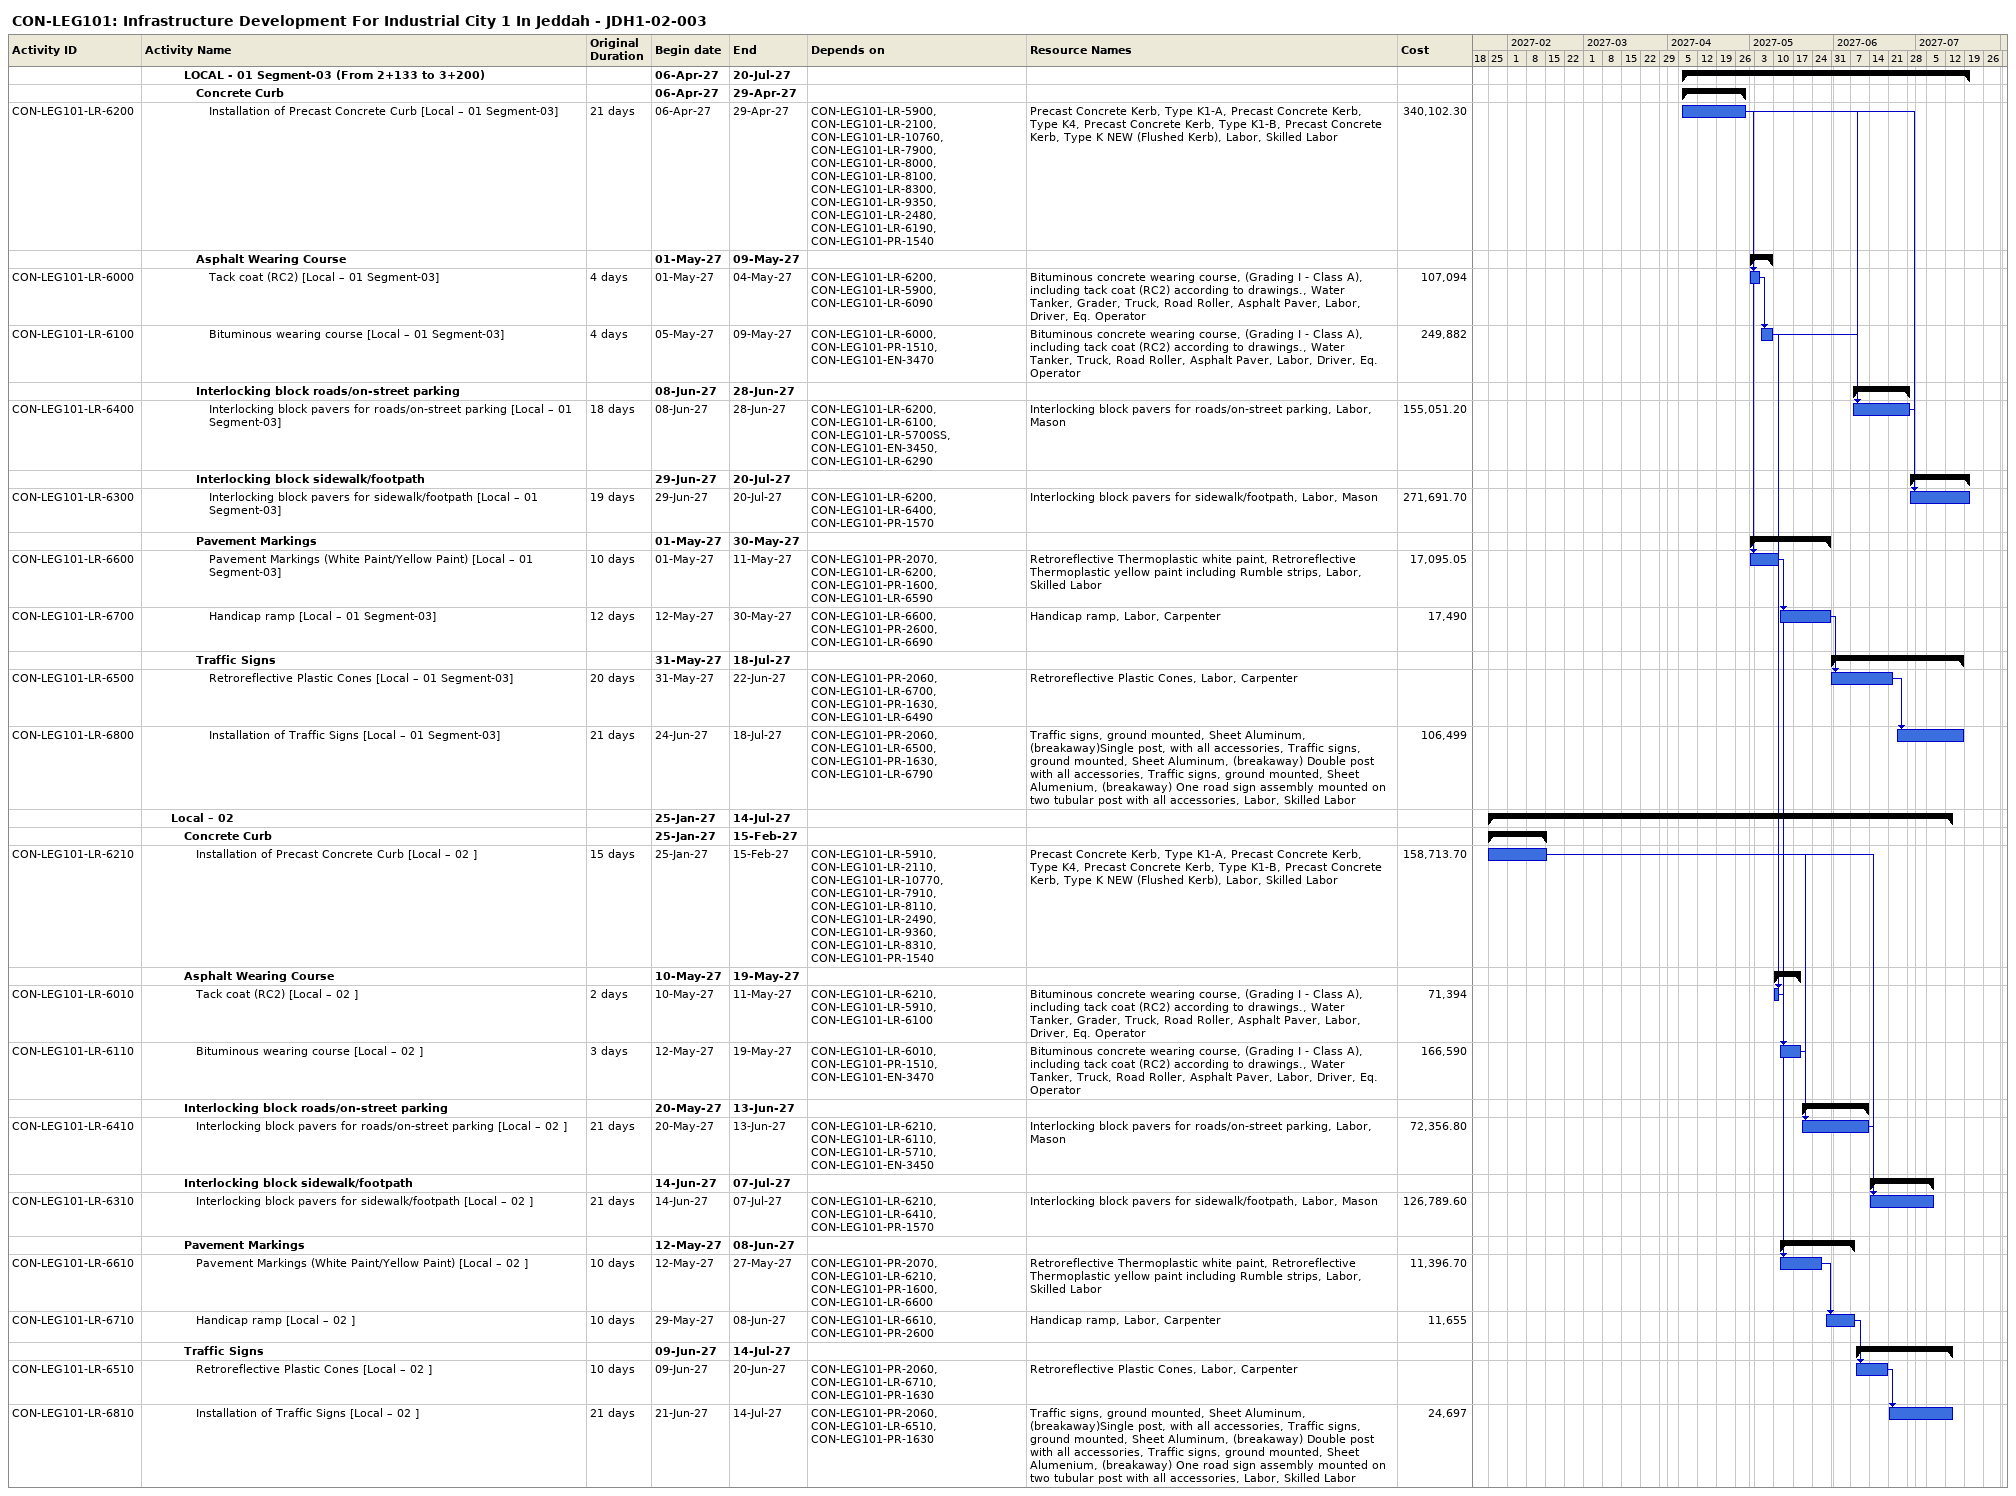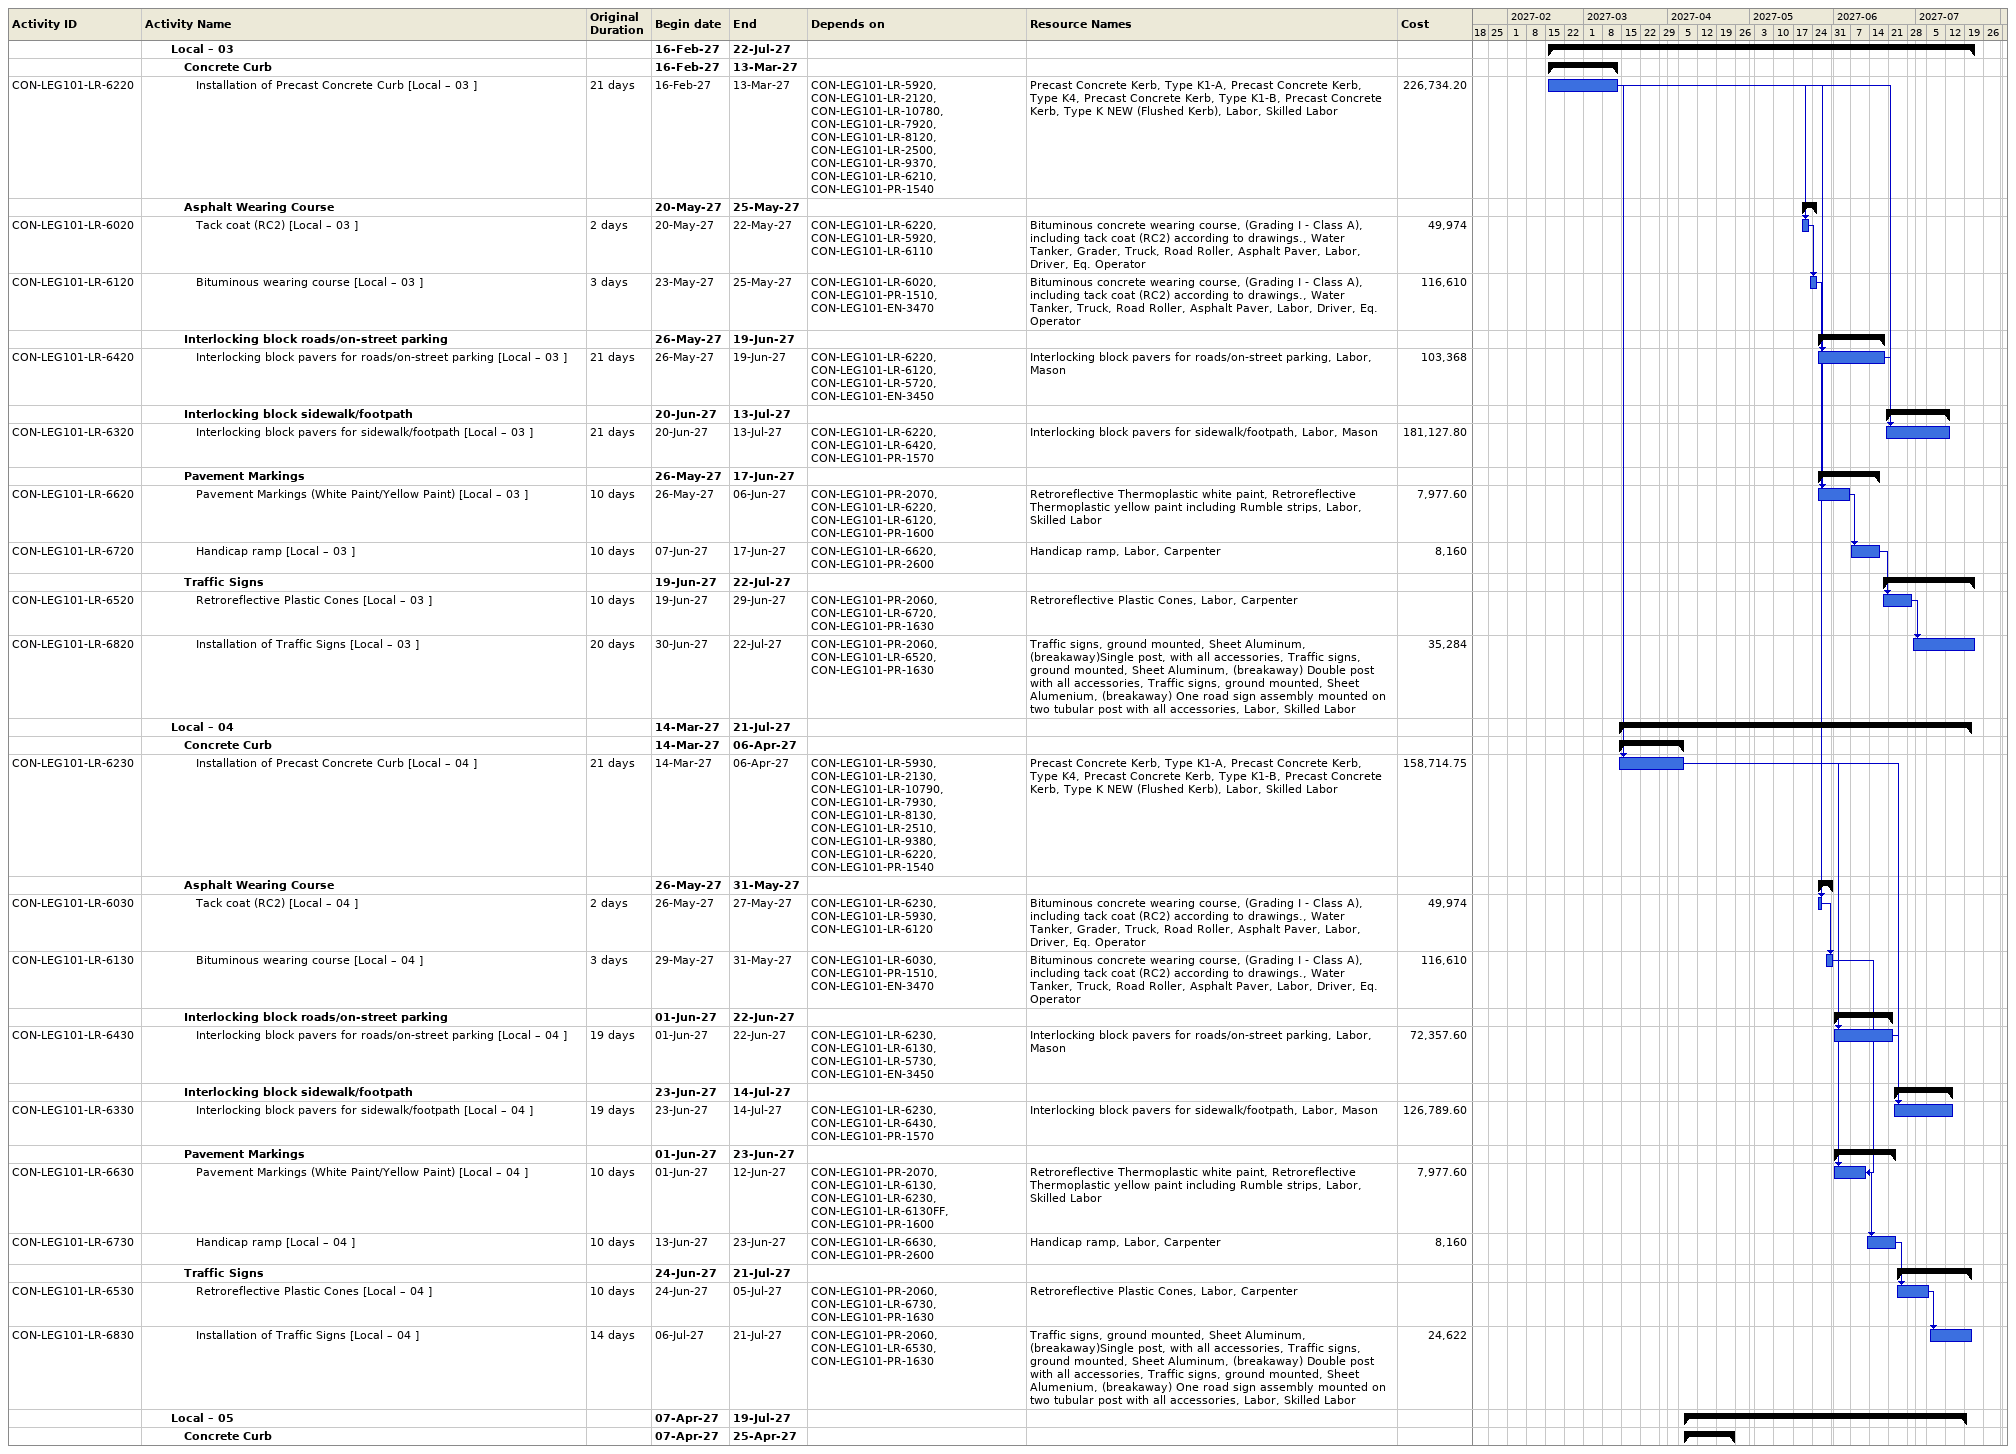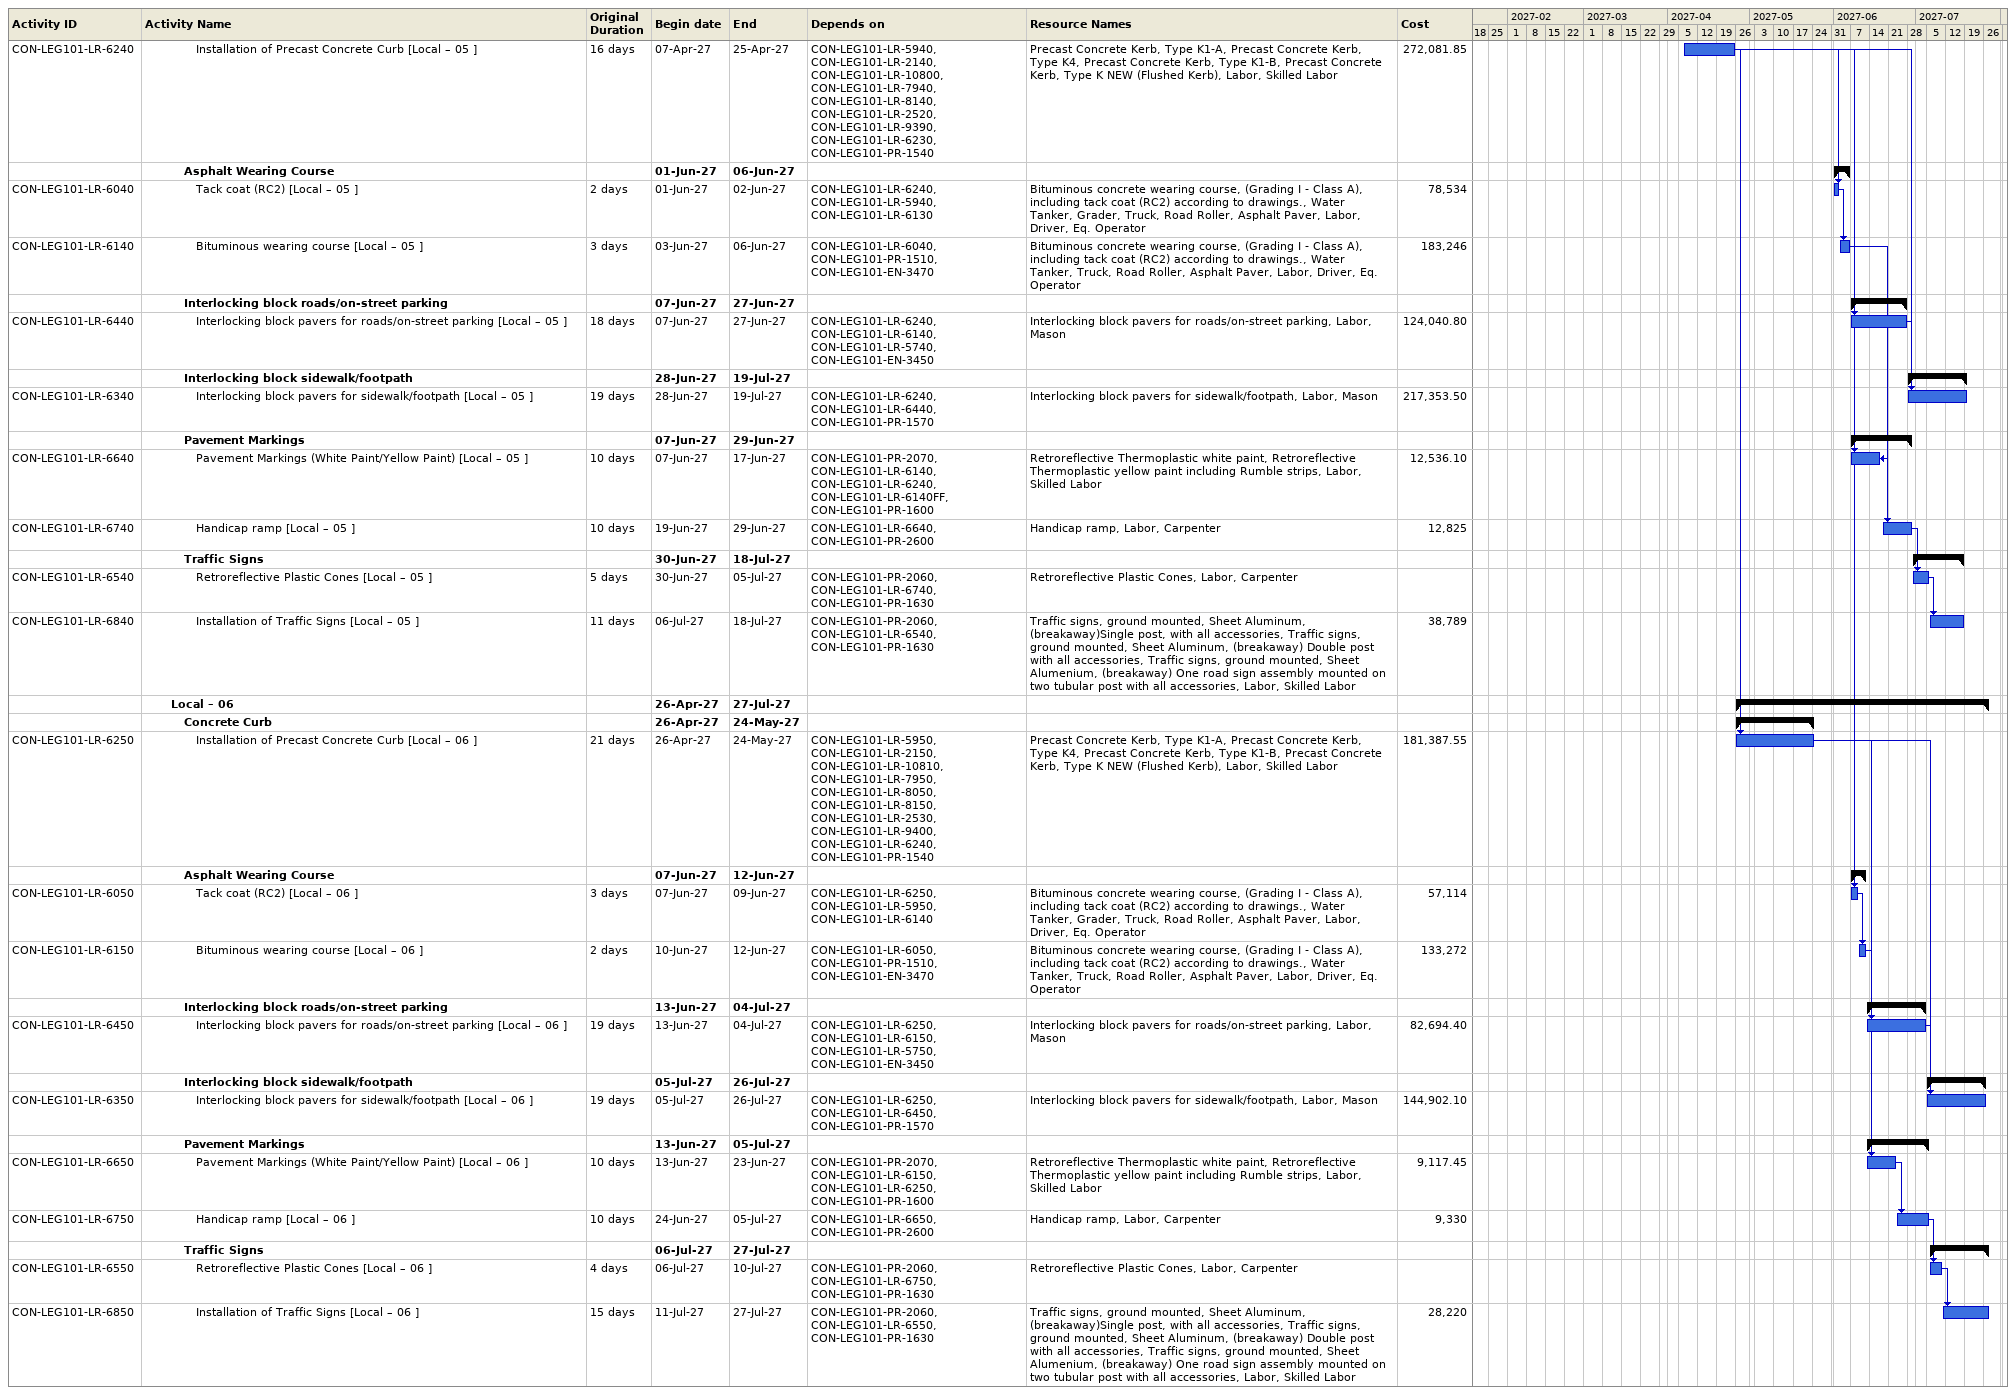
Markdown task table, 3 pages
CON-LEG101: Infrastructure Development For Industrial City 1 In Jeddah - JDH1-02-003

| ID | Level | Task | Original duration | Start | Finish | Predecessors | Resources | Cost |
|---|---|---|---|---|---|---|---|---|
|  | 4 | **LOCAL - 01 Segment-03 (From 2+133 to 3+200)** |  | 2027-04-06 | 2027-07-20 |  |  |  |
|  | 5 | **Concrete Curb** |  | 2027-04-06 | 2027-04-29 |  |  |  |
| CON-LEG101-LR-6200 | 6 | Installation of Precast Concrete Curb [Local – 01 Segment-03] | 21d | 2027-04-06 | 2027-04-29 | CON-LEG101-LR-5900, CON-LEG101-LR-2100, CON-LEG101-LR-10760, CON-LEG101-LR-7900, CON-LEG101-LR-8000, CON-LEG101-LR-8100, CON-LEG101-LR-8300, CON-LEG101-LR-9350, CON-LEG101-LR-2480, CON-LEG101-LR-6190, CON-LEG101-PR-1540 | Precast Concrete Kerb, Type K1-A, Precast Concrete Kerb, Type K4, Precast Concrete Kerb, Type K1-B, Precast Concrete Kerb, Type K NEW (Flushed Kerb), Labor, Skilled Labor | 340102.30 |
|  | 5 | **Asphalt Wearing Course** |  | 2027-05-01 | 2027-05-09 |  |  |  |
| CON-LEG101-LR-6000 | 6 | Tack coat (RC2) [Local – 01 Segment-03] | 4d | 2027-05-01 | 2027-05-04 | CON-LEG101-LR-6200, CON-LEG101-LR-5900, CON-LEG101-LR-6090 | Bituminous concrete wearing course, (Grading I - Class A), including tack coat (RC2) according to drawings., Water Tanker, Grader, Truck, Road Roller, Asphalt Paver, Labor, Driver, Eq. Operator | 107094 |
| CON-LEG101-LR-6100 | 6 | Bituminous wearing course [Local – 01 Segment-03] | 4d | 2027-05-05 | 2027-05-09 | CON-LEG101-LR-6000, CON-LEG101-PR-1510, CON-LEG101-EN-3470 | Bituminous concrete wearing course, (Grading I - Class A), including tack coat (RC2) according to drawings., Water Tanker, Truck, Road Roller, Asphalt Paver, Labor, Driver, Eq. Operator | 249882 |
|  | 5 | **Interlocking block roads/on-street parking** |  | 2027-06-08 | 2027-06-28 |  |  |  |
| CON-LEG101-LR-6400 | 6 | Interlocking block pavers for roads/on-street parking [Local – 01 Segment-03] | 18d | 2027-06-08 | 2027-06-28 | CON-LEG101-LR-6200, CON-LEG101-LR-6100, CON-LEG101-LR-5700SS, CON-LEG101-EN-3450, CON-LEG101-LR-6290 | Interlocking block pavers for roads/on-street parking, Labor, Mason | 155051.20 |
|  | 5 | **Interlocking block sidewalk/footpath** |  | 2027-06-29 | 2027-07-20 |  |  |  |
| CON-LEG101-LR-6300 | 6 | Interlocking block pavers for sidewalk/footpath [Local – 01 Segment-03] | 19d | 2027-06-29 | 2027-07-20 | CON-LEG101-LR-6200, CON-LEG101-LR-6400, CON-LEG101-PR-1570 | Interlocking block pavers for sidewalk/footpath, Labor, Mason | 271691.70 |
|  | 5 | **Pavement Markings** |  | 2027-05-01 | 2027-05-30 |  |  |  |
| CON-LEG101-LR-6600 | 6 | Pavement Markings (White Paint/Yellow Paint) [Local – 01 Segment-03] | 10d | 2027-05-01 | 2027-05-11 | CON-LEG101-PR-2070, CON-LEG101-LR-6200, CON-LEG101-PR-1600, CON-LEG101-LR-6590 | Retroreflective Thermoplastic white paint, Retroreflective Thermoplastic yellow paint including Rumble strips, Labor, Skilled Labor | 17095.05 |
| CON-LEG101-LR-6700 | 6 | Handicap ramp [Local – 01 Segment-03] | 12d | 2027-05-12 | 2027-05-30 | CON-LEG101-LR-6600, CON-LEG101-PR-2600, CON-LEG101-LR-6690 | Handicap ramp, Labor, Carpenter | 17490 |
|  | 5 | **Traffic Signs** |  | 2027-05-31 | 2027-07-18 |  |  |  |
| CON-LEG101-LR-6500 | 6 | Retroreflective Plastic Cones [Local – 01 Segment-03] | 20d | 2027-05-31 | 2027-06-22 | CON-LEG101-PR-2060, CON-LEG101-LR-6700, CON-LEG101-PR-1630, CON-LEG101-LR-6490 | Retroreflective Plastic Cones, Labor, Carpenter |  |
| CON-LEG101-LR-6800 | 6 | Installation of Traffic Signs [Local – 01 Segment-03] | 21d | 2027-06-24 | 2027-07-18 | CON-LEG101-PR-2060, CON-LEG101-LR-6500, CON-LEG101-PR-1630, CON-LEG101-LR-6790 | Traffic signs, ground mounted, Sheet Aluminum, (breakaway)Single post, with all accessories, Traffic signs, ground mounted, Sheet Aluminum, (breakaway) Double post with all accessories, Traffic signs, ground mounted, Sheet Alumenium, (breakaway) One road sign assembly mounted on two tubular post with all accessories, Labor, Skilled Labor | 106499 |
|  | 3 | **Local – 02** |  | 2027-01-25 | 2027-07-14 |  |  |  |
|  | 4 | **Concrete Curb** |  | 2027-01-25 | 2027-02-15 |  |  |  |
| CON-LEG101-LR-6210 | 5 | Installation of Precast Concrete Curb [Local – 02 ] | 15d | 2027-01-25 | 2027-02-15 | CON-LEG101-LR-5910, CON-LEG101-LR-2110, CON-LEG101-LR-10770, CON-LEG101-LR-7910, CON-LEG101-LR-8110, CON-LEG101-LR-2490, CON-LEG101-LR-9360, CON-LEG101-LR-8310, CON-LEG101-PR-1540 | Precast Concrete Kerb, Type K1-A, Precast Concrete Kerb, Type K4, Precast Concrete Kerb, Type K1-B, Precast Concrete Kerb, Type K NEW (Flushed Kerb), Labor, Skilled Labor | 158713.70 |
|  | 4 | **Asphalt Wearing Course** |  | 2027-05-10 | 2027-05-19 |  |  |  |
| CON-LEG101-LR-6010 | 5 | Tack coat (RC2) [Local – 02 ] | 2d | 2027-05-10 | 2027-05-11 | CON-LEG101-LR-6210, CON-LEG101-LR-5910, CON-LEG101-LR-6100 | Bituminous concrete wearing course, (Grading I - Class A), including tack coat (RC2) according to drawings., Water Tanker, Grader, Truck, Road Roller, Asphalt Paver, Labor, Driver, Eq. Operator | 71394 |
| CON-LEG101-LR-6110 | 5 | Bituminous wearing course [Local – 02 ] | 3d | 2027-05-12 | 2027-05-19 | CON-LEG101-LR-6010, CON-LEG101-PR-1510, CON-LEG101-EN-3470 | Bituminous concrete wearing course, (Grading I - Class A), including tack coat (RC2) according to drawings., Water Tanker, Truck, Road Roller, Asphalt Paver, Labor, Driver, Eq. Operator | 166590 |
|  | 4 | **Interlocking block roads/on-street parking** |  | 2027-05-20 | 2027-06-13 |  |  |  |
| CON-LEG101-LR-6410 | 5 | Interlocking block pavers for roads/on-street parking [Local – 02 ] | 21d | 2027-05-20 | 2027-06-13 | CON-LEG101-LR-6210, CON-LEG101-LR-6110, CON-LEG101-LR-5710, CON-LEG101-EN-3450 | Interlocking block pavers for roads/on-street parking, Labor, Mason | 72356.80 |
|  | 4 | **Interlocking block sidewalk/footpath** |  | 2027-06-14 | 2027-07-07 |  |  |  |
| CON-LEG101-LR-6310 | 5 | Interlocking block pavers for sidewalk/footpath [Local – 02 ] | 21d | 2027-06-14 | 2027-07-07 | CON-LEG101-LR-6210, CON-LEG101-LR-6410, CON-LEG101-PR-1570 | Interlocking block pavers for sidewalk/footpath, Labor, Mason | 126789.60 |
|  | 4 | **Pavement Markings** |  | 2027-05-12 | 2027-06-08 |  |  |  |
| CON-LEG101-LR-6610 | 5 | Pavement Markings (White Paint/Yellow Paint) [Local – 02 ] | 10d | 2027-05-12 | 2027-05-27 | CON-LEG101-PR-2070, CON-LEG101-LR-6210, CON-LEG101-PR-1600, CON-LEG101-LR-6600 | Retroreflective Thermoplastic white paint, Retroreflective Thermoplastic yellow paint including Rumble strips, Labor, Skilled Labor | 11396.70 |
| CON-LEG101-LR-6710 | 5 | Handicap ramp [Local – 02 ] | 10d | 2027-05-29 | 2027-06-08 | CON-LEG101-LR-6610, CON-LEG101-PR-2600 | Handicap ramp, Labor, Carpenter | 11655 |
|  | 4 | **Traffic Signs** |  | 2027-06-09 | 2027-07-14 |  |  |  |
| CON-LEG101-LR-6510 | 5 | Retroreflective Plastic Cones [Local – 02 ] | 10d | 2027-06-09 | 2027-06-20 | CON-LEG101-PR-2060, CON-LEG101-LR-6710, CON-LEG101-PR-1630 | Retroreflective Plastic Cones, Labor, Carpenter |  |
| CON-LEG101-LR-6810 | 5 | Installation of Traffic Signs [Local – 02 ] | 21d | 2027-06-21 | 2027-07-14 | CON-LEG101-PR-2060, CON-LEG101-LR-6510, CON-LEG101-PR-1630 | Traffic signs, ground mounted, Sheet Aluminum, (breakaway)Single post, with all accessories, Traffic signs, ground mounted, Sheet Aluminum, (breakaway) Double post with all accessories, Traffic signs, ground mounted, Sheet Alumenium, (breakaway) One road sign assembly mounted on two tubular post with all accessories, Labor, Skilled Labor | 24697 |
|  | 3 | **Local – 03** |  | 2027-02-16 | 2027-07-22 |  |  |  |
|  | 4 | **Concrete Curb** |  | 2027-02-16 | 2027-03-13 |  |  |  |
| CON-LEG101-LR-6220 | 5 | Installation of Precast Concrete Curb [Local – 03 ] | 21d | 2027-02-16 | 2027-03-13 | CON-LEG101-LR-5920, CON-LEG101-LR-2120, CON-LEG101-LR-10780, CON-LEG101-LR-7920, CON-LEG101-LR-8120, CON-LEG101-LR-2500, CON-LEG101-LR-9370, CON-LEG101-LR-6210, CON-LEG101-PR-1540 | Precast Concrete Kerb, Type K1-A, Precast Concrete Kerb, Type K4, Precast Concrete Kerb, Type K1-B, Precast Concrete Kerb, Type K NEW (Flushed Kerb), Labor, Skilled Labor | 226734.20 |
|  | 4 | **Asphalt Wearing Course** |  | 2027-05-20 | 2027-05-25 |  |  |  |
| CON-LEG101-LR-6020 | 5 | Tack coat (RC2) [Local – 03 ] | 2d | 2027-05-20 | 2027-05-22 | CON-LEG101-LR-6220, CON-LEG101-LR-5920, CON-LEG101-LR-6110 | Bituminous concrete wearing course, (Grading I - Class A), including tack coat (RC2) according to drawings., Water Tanker, Grader, Truck, Road Roller, Asphalt Paver, Labor, Driver, Eq. Operator | 49974 |
| CON-LEG101-LR-6120 | 5 | Bituminous wearing course [Local – 03 ] | 3d | 2027-05-23 | 2027-05-25 | CON-LEG101-LR-6020, CON-LEG101-PR-1510, CON-LEG101-EN-3470 | Bituminous concrete wearing course, (Grading I - Class A), including tack coat (RC2) according to drawings., Water Tanker, Truck, Road Roller, Asphalt Paver, Labor, Driver, Eq. Operator | 116610 |
|  | 4 | **Interlocking block roads/on-street parking** |  | 2027-05-26 | 2027-06-19 |  |  |  |
| CON-LEG101-LR-6420 | 5 | Interlocking block pavers for roads/on-street parking [Local – 03 ] | 21d | 2027-05-26 | 2027-06-19 | CON-LEG101-LR-6220, CON-LEG101-LR-6120, CON-LEG101-LR-5720, CON-LEG101-EN-3450 | Interlocking block pavers for roads/on-street parking, Labor, Mason | 103368 |
|  | 4 | **Interlocking block sidewalk/footpath** |  | 2027-06-20 | 2027-07-13 |  |  |  |
| CON-LEG101-LR-6320 | 5 | Interlocking block pavers for sidewalk/footpath [Local – 03 ] | 21d | 2027-06-20 | 2027-07-13 | CON-LEG101-LR-6220, CON-LEG101-LR-6420, CON-LEG101-PR-1570 | Interlocking block pavers for sidewalk/footpath, Labor, Mason | 181127.80 |
|  | 4 | **Pavement Markings** |  | 2027-05-26 | 2027-06-17 |  |  |  |
| CON-LEG101-LR-6620 | 5 | Pavement Markings (White Paint/Yellow Paint) [Local – 03 ] | 10d | 2027-05-26 | 2027-06-06 | CON-LEG101-PR-2070, CON-LEG101-LR-6220, CON-LEG101-LR-6120, CON-LEG101-PR-1600 | Retroreflective Thermoplastic white paint, Retroreflective Thermoplastic yellow paint including Rumble strips, Labor, Skilled Labor | 7977.60 |
| CON-LEG101-LR-6720 | 5 | Handicap ramp [Local – 03 ] | 10d | 2027-06-07 | 2027-06-17 | CON-LEG101-LR-6620, CON-LEG101-PR-2600 | Handicap ramp, Labor, Carpenter | 8160 |
|  | 4 | **Traffic Signs** |  | 2027-06-19 | 2027-07-22 |  |  |  |
| CON-LEG101-LR-6520 | 5 | Retroreflective Plastic Cones [Local – 03 ] | 10d | 2027-06-19 | 2027-06-29 | CON-LEG101-PR-2060, CON-LEG101-LR-6720, CON-LEG101-PR-1630 | Retroreflective Plastic Cones, Labor, Carpenter |  |
| CON-LEG101-LR-6820 | 5 | Installation of Traffic Signs [Local – 03 ] | 20d | 2027-06-30 | 2027-07-22 | CON-LEG101-PR-2060, CON-LEG101-LR-6520, CON-LEG101-PR-1630 | Traffic signs, ground mounted, Sheet Aluminum, (breakaway)Single post, with all accessories, Traffic signs, ground mounted, Sheet Aluminum, (breakaway) Double post with all accessories, Traffic signs, ground mounted, Sheet Alumenium, (breakaway) One road sign assembly mounted on two tubular post with all accessories, Labor, Skilled Labor | 35284 |
|  | 3 | **Local – 04** |  | 2027-03-14 | 2027-07-21 |  |  |  |
|  | 4 | **Concrete Curb** |  | 2027-03-14 | 2027-04-06 |  |  |  |
| CON-LEG101-LR-6230 | 5 | Installation of Precast Concrete Curb [Local – 04 ] | 21d | 2027-03-14 | 2027-04-06 | CON-LEG101-LR-5930, CON-LEG101-LR-2130, CON-LEG101-LR-10790, CON-LEG101-LR-7930, CON-LEG101-LR-8130, CON-LEG101-LR-2510, CON-LEG101-LR-9380, CON-LEG101-LR-6220, CON-LEG101-PR-1540 | Precast Concrete Kerb, Type K1-A, Precast Concrete Kerb, Type K4, Precast Concrete Kerb, Type K1-B, Precast Concrete Kerb, Type K NEW (Flushed Kerb), Labor, Skilled Labor | 158714.75 |
|  | 4 | **Asphalt Wearing Course** |  | 2027-05-26 | 2027-05-31 |  |  |  |
| CON-LEG101-LR-6030 | 5 | Tack coat (RC2) [Local – 04 ] | 2d | 2027-05-26 | 2027-05-27 | CON-LEG101-LR-6230, CON-LEG101-LR-5930, CON-LEG101-LR-6120 | Bituminous concrete wearing course, (Grading I - Class A), including tack coat (RC2) according to drawings., Water Tanker, Grader, Truck, Road Roller, Asphalt Paver, Labor, Driver, Eq. Operator | 49974 |
| CON-LEG101-LR-6130 | 5 | Bituminous wearing course [Local – 04 ] | 3d | 2027-05-29 | 2027-05-31 | CON-LEG101-LR-6030, CON-LEG101-PR-1510, CON-LEG101-EN-3470 | Bituminous concrete wearing course, (Grading I - Class A), including tack coat (RC2) according to drawings., Water Tanker, Truck, Road Roller, Asphalt Paver, Labor, Driver, Eq. Operator | 116610 |
|  | 4 | **Interlocking block roads/on-street parking** |  | 2027-06-01 | 2027-06-22 |  |  |  |
| CON-LEG101-LR-6430 | 5 | Interlocking block pavers for roads/on-street parking [Local – 04 ] | 19d | 2027-06-01 | 2027-06-22 | CON-LEG101-LR-6230, CON-LEG101-LR-6130, CON-LEG101-LR-5730, CON-LEG101-EN-3450 | Interlocking block pavers for roads/on-street parking, Labor, Mason | 72357.60 |
|  | 4 | **Interlocking block sidewalk/footpath** |  | 2027-06-23 | 2027-07-14 |  |  |  |
| CON-LEG101-LR-6330 | 5 | Interlocking block pavers for sidewalk/footpath [Local – 04 ] | 19d | 2027-06-23 | 2027-07-14 | CON-LEG101-LR-6230, CON-LEG101-LR-6430, CON-LEG101-PR-1570 | Interlocking block pavers for sidewalk/footpath, Labor, Mason | 126789.60 |
|  | 4 | **Pavement Markings** |  | 2027-06-01 | 2027-06-23 |  |  |  |
| CON-LEG101-LR-6630 | 5 | Pavement Markings (White Paint/Yellow Paint) [Local – 04 ] | 10d | 2027-06-01 | 2027-06-12 | CON-LEG101-PR-2070, CON-LEG101-LR-6130, CON-LEG101-LR-6230, CON-LEG101-LR-6130FF, CON-LEG101-PR-1600 | Retroreflective Thermoplastic white paint, Retroreflective Thermoplastic yellow paint including Rumble strips, Labor, Skilled Labor | 7977.60 |
| CON-LEG101-LR-6730 | 5 | Handicap ramp [Local – 04 ] | 10d | 2027-06-13 | 2027-06-23 | CON-LEG101-LR-6630, CON-LEG101-PR-2600 | Handicap ramp, Labor, Carpenter | 8160 |
|  | 4 | **Traffic Signs** |  | 2027-06-24 | 2027-07-21 |  |  |  |
| CON-LEG101-LR-6530 | 5 | Retroreflective Plastic Cones [Local – 04 ] | 10d | 2027-06-24 | 2027-07-05 | CON-LEG101-PR-2060, CON-LEG101-LR-6730, CON-LEG101-PR-1630 | Retroreflective Plastic Cones, Labor, Carpenter |  |
| CON-LEG101-LR-6830 | 5 | Installation of Traffic Signs [Local – 04 ] | 14d | 2027-07-06 | 2027-07-21 | CON-LEG101-PR-2060, CON-LEG101-LR-6530, CON-LEG101-PR-1630 | Traffic signs, ground mounted, Sheet Aluminum, (breakaway)Single post, with all accessories, Traffic signs, ground mounted, Sheet Aluminum, (breakaway) Double post with all accessories, Traffic signs, ground mounted, Sheet Alumenium, (breakaway) One road sign assembly mounted on two tubular post with all accessories, Labor, Skilled Labor | 24622 |
|  | 3 | **Local – 05** |  | 2027-04-07 | 2027-07-19 |  |  |  |
|  | 4 | **Concrete Curb** |  | 2027-04-07 | 2027-04-25 |  |  |  |
| CON-LEG101-LR-6240 | 5 | Installation of Precast Concrete Curb [Local – 05 ] | 16d | 2027-04-07 | 2027-04-25 | CON-LEG101-LR-5940, CON-LEG101-LR-2140, CON-LEG101-LR-10800, CON-LEG101-LR-7940, CON-LEG101-LR-8140, CON-LEG101-LR-2520, CON-LEG101-LR-9390, CON-LEG101-LR-6230, CON-LEG101-PR-1540 | Precast Concrete Kerb, Type K1-A, Precast Concrete Kerb, Type K4, Precast Concrete Kerb, Type K1-B, Precast Concrete Kerb, Type K NEW (Flushed Kerb), Labor, Skilled Labor | 272081.85 |
|  | 4 | **Asphalt Wearing Course** |  | 2027-06-01 | 2027-06-06 |  |  |  |
| CON-LEG101-LR-6040 | 5 | Tack coat (RC2) [Local – 05 ] | 2d | 2027-06-01 | 2027-06-02 | CON-LEG101-LR-6240, CON-LEG101-LR-5940, CON-LEG101-LR-6130 | Bituminous concrete wearing course, (Grading I - Class A), including tack coat (RC2) according to drawings., Water Tanker, Grader, Truck, Road Roller, Asphalt Paver, Labor, Driver, Eq. Operator | 78534 |
| CON-LEG101-LR-6140 | 5 | Bituminous wearing course [Local – 05 ] | 3d | 2027-06-03 | 2027-06-06 | CON-LEG101-LR-6040, CON-LEG101-PR-1510, CON-LEG101-EN-3470 | Bituminous concrete wearing course, (Grading I - Class A), including tack coat (RC2) according to drawings., Water Tanker, Truck, Road Roller, Asphalt Paver, Labor, Driver, Eq. Operator | 183246 |
|  | 4 | **Interlocking block roads/on-street parking** |  | 2027-06-07 | 2027-06-27 |  |  |  |
| CON-LEG101-LR-6440 | 5 | Interlocking block pavers for roads/on-street parking [Local – 05 ] | 18d | 2027-06-07 | 2027-06-27 | CON-LEG101-LR-6240, CON-LEG101-LR-6140, CON-LEG101-LR-5740, CON-LEG101-EN-3450 | Interlocking block pavers for roads/on-street parking, Labor, Mason | 124040.80 |
|  | 4 | **Interlocking block sidewalk/footpath** |  | 2027-06-28 | 2027-07-19 |  |  |  |
| CON-LEG101-LR-6340 | 5 | Interlocking block pavers for sidewalk/footpath [Local – 05 ] | 19d | 2027-06-28 | 2027-07-19 | CON-LEG101-LR-6240, CON-LEG101-LR-6440, CON-LEG101-PR-1570 | Interlocking block pavers for sidewalk/footpath, Labor, Mason | 217353.50 |
|  | 4 | **Pavement Markings** |  | 2027-06-07 | 2027-06-29 |  |  |  |
| CON-LEG101-LR-6640 | 5 | Pavement Markings (White Paint/Yellow Paint) [Local – 05 ] | 10d | 2027-06-07 | 2027-06-17 | CON-LEG101-PR-2070, CON-LEG101-LR-6140, CON-LEG101-LR-6240, CON-LEG101-LR-6140FF, CON-LEG101-PR-1600 | Retroreflective Thermoplastic white paint, Retroreflective Thermoplastic yellow paint including Rumble strips, Labor, Skilled Labor | 12536.10 |
| CON-LEG101-LR-6740 | 5 | Handicap ramp [Local – 05 ] | 10d | 2027-06-19 | 2027-06-29 | CON-LEG101-LR-6640, CON-LEG101-PR-2600 | Handicap ramp, Labor, Carpenter | 12825 |
|  | 4 | **Traffic Signs** |  | 2027-06-30 | 2027-07-18 |  |  |  |
| CON-LEG101-LR-6540 | 5 | Retroreflective Plastic Cones [Local – 05 ] | 5d | 2027-06-30 | 2027-07-05 | CON-LEG101-PR-2060, CON-LEG101-LR-6740, CON-LEG101-PR-1630 | Retroreflective Plastic Cones, Labor, Carpenter |  |
| CON-LEG101-LR-6840 | 5 | Installation of Traffic Signs [Local – 05 ] | 11d | 2027-07-06 | 2027-07-18 | CON-LEG101-PR-2060, CON-LEG101-LR-6540, CON-LEG101-PR-1630 | Traffic signs, ground mounted, Sheet Aluminum, (breakaway)Single post, with all accessories, Traffic signs, ground mounted, Sheet Aluminum, (breakaway) Double post with all accessories, Traffic signs, ground mounted, Sheet Alumenium, (breakaway) One road sign assembly mounted on two tubular post with all accessories, Labor, Skilled Labor | 38789 |
|  | 3 | **Local – 06** |  | 2027-04-26 | 2027-07-27 |  |  |  |
|  | 4 | **Concrete Curb** |  | 2027-04-26 | 2027-05-24 |  |  |  |
| CON-LEG101-LR-6250 | 5 | Installation of Precast Concrete Curb [Local – 06 ] | 21d | 2027-04-26 | 2027-05-24 | CON-LEG101-LR-5950, CON-LEG101-LR-2150, CON-LEG101-LR-10810, CON-LEG101-LR-7950, CON-LEG101-LR-8050, CON-LEG101-LR-8150, CON-LEG101-LR-2530, CON-LEG101-LR-9400, CON-LEG101-LR-6240, CON-LEG101-PR-1540 | Precast Concrete Kerb, Type K1-A, Precast Concrete Kerb, Type K4, Precast Concrete Kerb, Type K1-B, Precast Concrete Kerb, Type K NEW (Flushed Kerb), Labor, Skilled Labor | 181387.55 |
|  | 4 | **Asphalt Wearing Course** |  | 2027-06-07 | 2027-06-12 |  |  |  |
| CON-LEG101-LR-6050 | 5 | Tack coat (RC2) [Local – 06 ] | 3d | 2027-06-07 | 2027-06-09 | CON-LEG101-LR-6250, CON-LEG101-LR-5950, CON-LEG101-LR-6140 | Bituminous concrete wearing course, (Grading I - Class A), including tack coat (RC2) according to drawings., Water Tanker, Grader, Truck, Road Roller, Asphalt Paver, Labor, Driver, Eq. Operator | 57114 |
| CON-LEG101-LR-6150 | 5 | Bituminous wearing course [Local – 06 ] | 2d | 2027-06-10 | 2027-06-12 | CON-LEG101-LR-6050, CON-LEG101-PR-1510, CON-LEG101-EN-3470 | Bituminous concrete wearing course, (Grading I - Class A), including tack coat (RC2) according to drawings., Water Tanker, Truck, Road Roller, Asphalt Paver, Labor, Driver, Eq. Operator | 133272 |
|  | 4 | **Interlocking block roads/on-street parking** |  | 2027-06-13 | 2027-07-04 |  |  |  |
| CON-LEG101-LR-6450 | 5 | Interlocking block pavers for roads/on-street parking [Local – 06 ] | 19d | 2027-06-13 | 2027-07-04 | CON-LEG101-LR-6250, CON-LEG101-LR-6150, CON-LEG101-LR-5750, CON-LEG101-EN-3450 | Interlocking block pavers for roads/on-street parking, Labor, Mason | 82694.40 |
|  | 4 | **Interlocking block sidewalk/footpath** |  | 2027-07-05 | 2027-07-26 |  |  |  |
| CON-LEG101-LR-6350 | 5 | Interlocking block pavers for sidewalk/footpath [Local – 06 ] | 19d | 2027-07-05 | 2027-07-26 | CON-LEG101-LR-6250, CON-LEG101-LR-6450, CON-LEG101-PR-1570 | Interlocking block pavers for sidewalk/footpath, Labor, Mason | 144902.10 |
|  | 4 | **Pavement Markings** |  | 2027-06-13 | 2027-07-05 |  |  |  |
| CON-LEG101-LR-6650 | 5 | Pavement Markings (White Paint/Yellow Paint) [Local – 06 ] | 10d | 2027-06-13 | 2027-06-23 | CON-LEG101-PR-2070, CON-LEG101-LR-6150, CON-LEG101-LR-6250, CON-LEG101-PR-1600 | Retroreflective Thermoplastic white paint, Retroreflective Thermoplastic yellow paint including Rumble strips, Labor, Skilled Labor | 9117.45 |
| CON-LEG101-LR-6750 | 5 | Handicap ramp [Local – 06 ] | 10d | 2027-06-24 | 2027-07-05 | CON-LEG101-LR-6650, CON-LEG101-PR-2600 | Handicap ramp, Labor, Carpenter | 9330 |
|  | 4 | **Traffic Signs** |  | 2027-07-06 | 2027-07-27 |  |  |  |
| CON-LEG101-LR-6550 | 5 | Retroreflective Plastic Cones [Local – 06 ] | 4d | 2027-07-06 | 2027-07-10 | CON-LEG101-PR-2060, CON-LEG101-LR-6750, CON-LEG101-PR-1630 | Retroreflective Plastic Cones, Labor, Carpenter |  |
| CON-LEG101-LR-6850 | 5 | Installation of Traffic Signs [Local – 06 ] | 15d | 2027-07-11 | 2027-07-27 | CON-LEG101-PR-2060, CON-LEG101-LR-6550, CON-LEG101-PR-1630 | Traffic signs, ground mounted, Sheet Aluminum, (breakaway)Single post, with all accessories, Traffic signs, ground mounted, Sheet Aluminum, (breakaway) Double post with all accessories, Traffic signs, ground mounted, Sheet Alumenium, (breakaway) One road sign assembly mounted on two tubular post with all accessories, Labor, Skilled Labor | 28220 |
